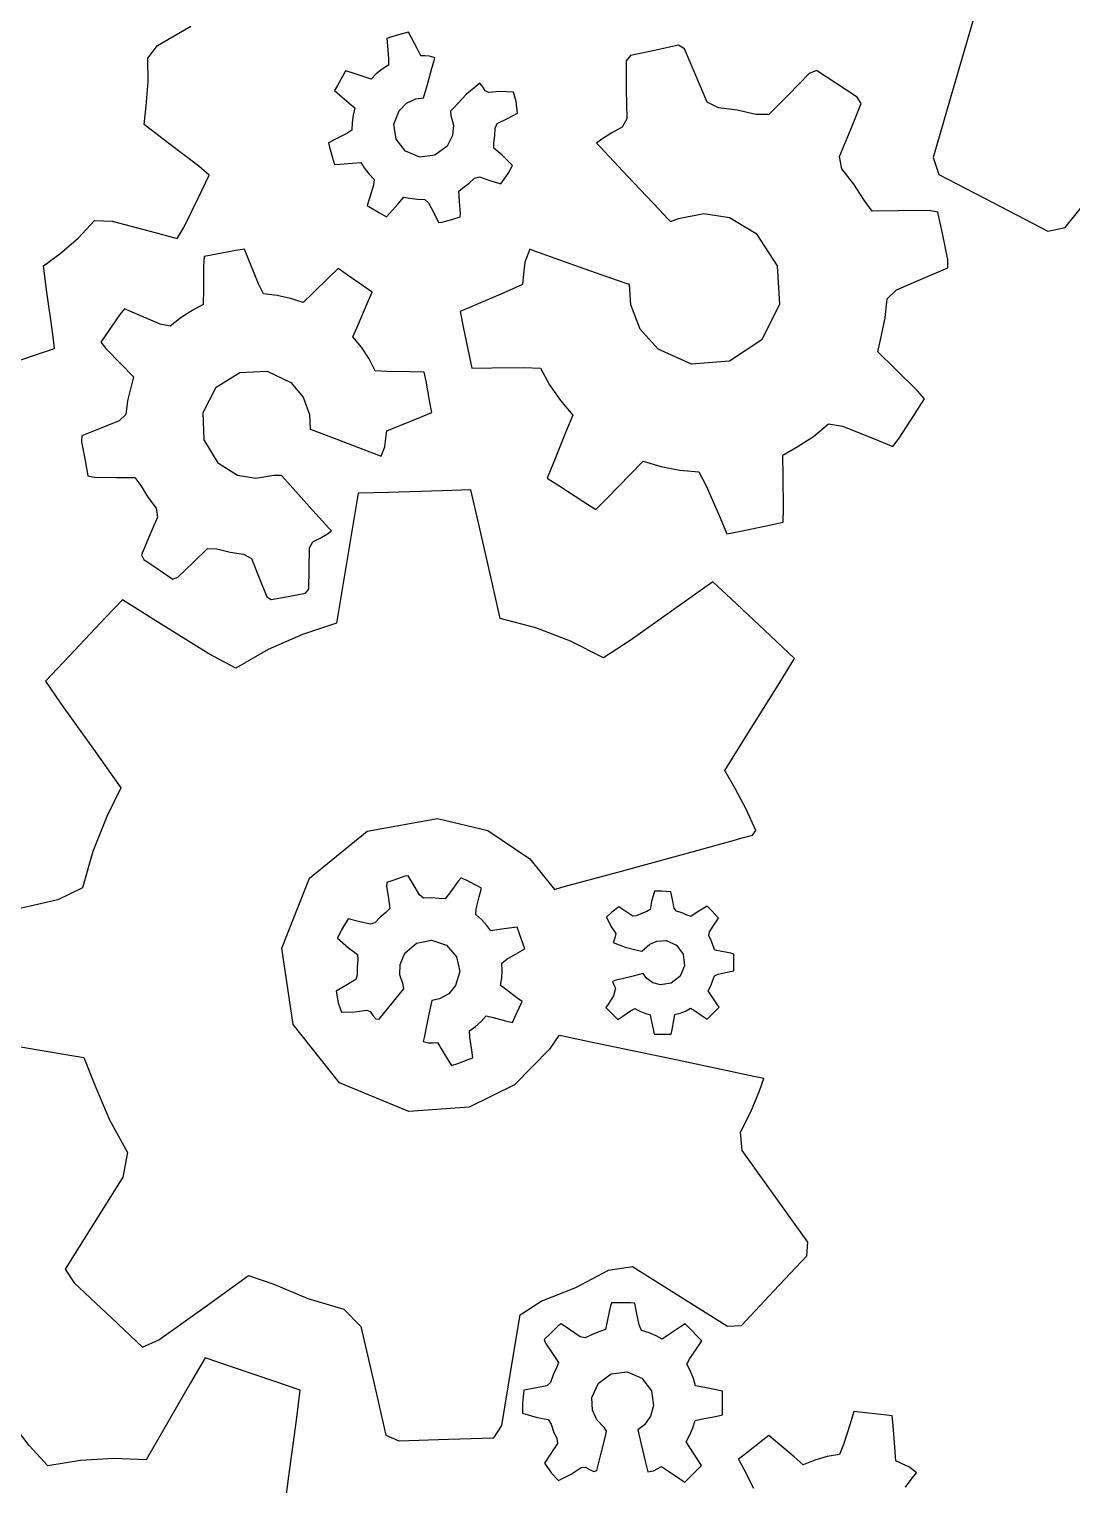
# Model space of a CAD drawing. Header units: metres. Extents: x -544 to 104, y 0 to 186.
# Drawn here: x -373.75 to -365.39, y 93.64 to 105.32 of the extents above; entities that cross this region are included whole.
import ezdxf

# ---------------------------------------------------------------- set-up
doc = ezdxf.new("R2010")
doc.units = ezdxf.units.M

msp = doc.modelspace()

# ---------------------------------------------------------------- linework, layer by layer
at = {"layer": 'COMPONENT1'}
for p, q in [((-366.175, 105.399), (-366.339, 104.838)), ((-372.722, 105.184), (-372.455, 105.339)), ((-370.845, 105.253), (-370.884, 105.241)), ((-370.884, 105.241), (-370.879, 105.18)), ((-370.761, 105.277), (-370.845, 105.253)), ((-370.709, 105.291), (-370.761, 105.277)), ((-370.688, 105.251), (-370.709, 105.291)), ((-370.641, 105.159), (-370.688, 105.251)), ((-372.801, 105.083), (-372.722, 105.184)), ((-370.879, 105.18), (-370.871, 105.078)), ((-370.611, 105.1), (-370.641, 105.159)), ((-368.735, 105.145), (-368.929, 105.104)), ((-368.543, 105.186), (-368.735, 105.145)), ((-368.494, 105.156), (-368.543, 105.186)), ((-368.404, 104.944), (-368.494, 105.156)), ((-372.798, 104.892), (-372.801, 105.083)), ((-370.87, 105.026), (-370.92, 104.994)), ((-370.871, 105.078), (-370.87, 105.026)), ((-370.578, 105.1), (-370.611, 105.1)), ((-370.54, 105.098), (-370.578, 105.1)), ((-370.498, 105.085), (-370.54, 105.098)), ((-370.521, 105.003), (-370.507, 105.053)), ((-370.507, 105.053), (-370.498, 105.085)), ((-368.929, 105.104), (-368.964, 105.06)), ((-368.964, 105.06), (-368.962, 104.832)), ((-372.814, 104.7), (-372.798, 104.892)), ((-371.237, 104.94), (-371.28, 104.864)), ((-371.214, 104.981), (-371.237, 104.94)), ((-371.162, 104.964), (-371.214, 104.981)), ((-371.065, 104.933), (-371.162, 104.964)), ((-371.01, 104.915), (-371.065, 104.933)), ((-370.968, 104.956), (-371.01, 104.915)), ((-370.92, 104.994), (-370.968, 104.956)), ((-370.558, 104.872), (-370.521, 105.003)), ((-368.312, 104.729), (-368.404, 104.944)), ((-367.494, 104.96), (-367.661, 104.789)), ((-367.437, 104.983), (-367.494, 104.96)), ((-367.28, 104.881), (-367.437, 104.983)), ((-371.28, 104.864), (-371.304, 104.822)), ((-371.304, 104.822), (-371.264, 104.788)), ((-371.264, 104.788), (-371.186, 104.721)), ((-370.588, 104.764), (-370.558, 104.872)), ((-370.247, 104.792), (-370.347, 104.685)), ((-370.136, 104.881), (-370.247, 104.792)), ((-370.114, 104.851), (-370.136, 104.881)), ((-370.094, 104.82), (-370.114, 104.851)), ((-370.067, 104.807), (-370.094, 104.82)), ((-369.974, 104.815), (-370.067, 104.807)), ((-369.867, 104.809), (-369.974, 104.815)), ((-369.846, 104.734), (-369.867, 104.809)), ((-368.962, 104.832), (-368.958, 104.595)), ((-367.661, 104.789), (-367.817, 104.629)), ((-367.109, 104.769), (-367.28, 104.881)), ((-366.339, 104.838), (-366.501, 104.284)), ((-372.83, 104.549), (-372.814, 104.7)), ((-371.186, 104.721), (-371.141, 104.683)), ((-371.141, 104.683), (-371.154, 104.626)), ((-370.826, 104.552), (-370.785, 104.66)), ((-370.785, 104.66), (-370.726, 104.72)), ((-370.726, 104.72), (-370.651, 104.755)), ((-370.651, 104.755), (-370.588, 104.764)), ((-370.347, 104.685), (-370.373, 104.656)), ((-370.373, 104.656), (-370.37, 104.623)), ((-369.835, 104.64), (-369.846, 104.734)), ((-368.223, 104.685), (-368.312, 104.729)), ((-368.072, 104.666), (-368.223, 104.685)), ((-367.922, 104.631), (-368.072, 104.666)), ((-367.159, 104.518), (-367.078, 104.719)), ((-367.078, 104.719), (-367.109, 104.769)), ((-372.642, 104.406), (-372.83, 104.549)), ((-371.162, 104.566), (-371.163, 104.505)), ((-371.154, 104.626), (-371.162, 104.566)), ((-370.809, 104.432), (-370.826, 104.552)), ((-370.37, 104.623), (-370.349, 104.545)), ((-370.349, 104.545), (-370.356, 104.463)), ((-370.013, 104.521), (-369.998, 104.557)), ((-369.998, 104.557), (-369.916, 104.599)), ((-369.916, 104.599), (-369.835, 104.64)), ((-368.958, 104.595), (-368.996, 104.529)), ((-367.817, 104.629), (-367.922, 104.631)), ((-371.296, 104.433), (-371.352, 104.404)), ((-371.205, 104.479), (-371.296, 104.433)), ((-371.163, 104.505), (-371.205, 104.479)), ((-370.734, 104.335), (-370.809, 104.432)), ((-370.356, 104.463), (-370.4, 104.376)), ((-370.026, 104.401), (-370.016, 104.461)), ((-370.016, 104.461), (-370.013, 104.521)), ((-369.157, 104.433), (-369.201, 104.401)), ((-369.078, 104.483), (-369.157, 104.433)), ((-368.996, 104.529), (-369.078, 104.483)), ((-367.25, 104.293), (-367.159, 104.518)), ((-372.392, 104.217), (-372.642, 104.406)), ((-371.352, 104.404), (-371.342, 104.367)), ((-371.342, 104.367), (-371.319, 104.283)), ((-370.618, 104.287), (-370.734, 104.335)), ((-370.4, 104.376), (-370.498, 104.303)), ((-370.024, 104.36), (-370.026, 104.401)), ((-369.957, 104.303), (-370.024, 104.36)), ((-369.201, 104.401), (-369.172, 104.37)), ((-369.172, 104.37), (-368.951, 104.136)), ((-372.309, 104.143), (-372.392, 104.217)), ((-371.319, 104.283), (-371.304, 104.229)), ((-371.304, 104.229), (-371.26, 104.232)), ((-371.26, 104.232), (-371.159, 104.24)), ((-371.159, 104.24), (-371.092, 104.245)), ((-371.092, 104.245), (-371.064, 104.201)), ((-371.064, 104.201), (-371.027, 104.153)), ((-370.498, 104.303), (-370.618, 104.287)), ((-369.875, 104.221), (-369.957, 104.303)), ((-369.911, 104.156), (-369.875, 104.221)), ((-367.232, 104.194), (-367.25, 104.293)), ((-367.136, 104.072), (-367.232, 104.194)), ((-366.501, 104.284), (-366.454, 104.149)), ((-372.395, 103.965), (-372.309, 104.143)), ((-371.027, 104.153), (-370.985, 104.108)), ((-370.985, 104.108), (-370.989, 104.064)), ((-370.273, 104.043), (-370.224, 104.078)), ((-370.224, 104.078), (-370.179, 104.119)), ((-370.179, 104.119), (-370.141, 104.129)), ((-370.141, 104.129), (-370.05, 104.099)), ((-370.05, 104.099), (-369.969, 104.073)), ((-369.969, 104.073), (-369.911, 104.156)), ((-368.951, 104.136), (-368.696, 103.865)), ((-367.054, 103.942), (-367.136, 104.072)), ((-366.454, 104.149), (-366.02, 103.923)), ((-365.441, 103.723), (-365.084, 104.168)), ((-372.513, 103.723), (-372.395, 103.965)), ((-371.02, 103.968), (-371.042, 103.901)), ((-370.989, 104.064), (-371.02, 103.968)), ((-370.796, 103.911), (-370.748, 103.968)), ((-370.748, 103.968), (-370.7, 103.96)), ((-370.7, 103.96), (-370.639, 103.952)), ((-370.306, 104.015), (-370.273, 104.043)), ((-370.3, 103.933), (-370.306, 104.015)), ((-371.042, 103.901), (-371.015, 103.883)), ((-371.015, 103.883), (-370.941, 103.841)), ((-370.941, 103.841), (-370.886, 103.81)), ((-370.861, 103.835), (-370.796, 103.911)), ((-370.639, 103.952), (-370.579, 103.949)), ((-370.579, 103.949), (-370.548, 103.922)), ((-370.548, 103.922), (-370.504, 103.835)), ((-370.292, 103.836), (-370.3, 103.933)), ((-368.696, 103.865), (-368.628, 103.793)), ((-366.988, 103.854), (-367.054, 103.942)), ((-366.78, 103.857), (-366.988, 103.854)), ((-366.533, 103.86), (-366.78, 103.857)), ((-366.461, 103.846), (-366.533, 103.86)), ((-366.424, 103.676), (-366.461, 103.846)), ((-366.02, 103.923), (-365.58, 103.695)), ((-373.361, 103.638), (-373.228, 103.779)), ((-373.228, 103.779), (-373.087, 103.774)), ((-373.087, 103.774), (-372.782, 103.693)), ((-372.565, 103.636), (-372.513, 103.723)), ((-370.886, 103.81), (-370.861, 103.835)), ((-370.504, 103.835), (-370.468, 103.765)), ((-370.468, 103.765), (-370.442, 103.766)), ((-370.442, 103.766), (-370.361, 103.789)), ((-370.361, 103.789), (-370.295, 103.808)), ((-370.295, 103.808), (-370.292, 103.836)), ((-368.628, 103.793), (-368.608, 103.772)), ((-368.608, 103.772), (-368.543, 103.796)), ((-368.543, 103.796), (-368.341, 103.835)), ((-368.341, 103.835), (-368.134, 103.803)), ((-368.134, 103.803), (-367.92, 103.676)), ((-365.58, 103.695), (-365.441, 103.723)), ((-373.506, 103.513), (-373.361, 103.638)), ((-372.782, 103.693), (-372.565, 103.636)), ((-367.92, 103.676), (-367.751, 103.415)), ((-366.381, 103.468), (-366.424, 103.676)), ((-373.639, 103.416), (-373.506, 103.513)), ((-372.35, 103.492), (-372.353, 103.413)), ((-372.25, 103.51), (-372.35, 103.492)), ((-372.094, 103.539), (-372.25, 103.51)), ((-372.024, 103.551), (-372.094, 103.539)), ((-371.982, 103.444), (-372.024, 103.551)), ((-369.737, 103.549), (-369.777, 103.446)), ((-369.69, 103.532), (-369.737, 103.549)), ((-369.658, 103.521), (-369.69, 103.532)), ((-369.532, 103.476), (-369.658, 103.521)), ((-373.61, 103.205), (-373.639, 103.416)), ((-372.353, 103.413), (-372.355, 103.229)), ((-371.913, 103.272), (-371.982, 103.444)), ((-371.275, 103.395), (-371.343, 103.328)), ((-371.202, 103.344), (-371.275, 103.395)), ((-369.777, 103.446), (-369.788, 103.35)), ((-369.208, 103.361), (-369.532, 103.476)), ((-367.751, 103.415), (-367.732, 103.109)), ((-366.565, 103.322), (-366.381, 103.4)), ((-366.381, 103.4), (-366.381, 103.468)), ((-371.872, 103.191), (-371.913, 103.272)), ((-371.343, 103.328), (-371.477, 103.198)), ((-371.071, 103.254), (-371.202, 103.344)), ((-371.001, 103.206), (-371.071, 103.254)), ((-369.795, 103.265), (-369.95, 103.198)), ((-369.788, 103.35), (-369.795, 103.265)), ((-368.963, 103.275), (-369.208, 103.361)), ((-368.937, 103.266), (-368.963, 103.275)), ((-368.926, 103.104), (-368.937, 103.266)), ((-366.795, 103.224), (-366.565, 103.322)), ((-373.567, 102.89), (-373.61, 103.205)), ((-372.355, 103.229), (-372.356, 103.106)), ((-371.763, 103.179), (-371.872, 103.191)), ((-371.655, 103.155), (-371.763, 103.179)), ((-371.554, 103.122), (-371.655, 103.155)), ((-371.477, 103.198), (-371.554, 103.122)), ((-371.04, 103.115), (-371.001, 103.206)), ((-369.95, 103.198), (-370.189, 103.096)), ((-366.884, 102.998), (-366.868, 103.151)), ((-366.868, 103.151), (-366.795, 103.224)), ((-373.026, 103.026), (-373.114, 102.897)), ((-372.989, 103.071), (-373.026, 103.026)), ((-372.87, 103.02), (-372.989, 103.071)), ((-372.702, 102.948), (-372.87, 103.02)), ((-372.44, 103.061), (-372.534, 103.002)), ((-372.356, 103.106), (-372.44, 103.061)), ((-371.114, 102.943), (-371.04, 103.115)), ((-370.189, 103.096), (-370.296, 103.049)), ((-370.296, 103.049), (-370.268, 102.914)), ((-368.85, 102.909), (-368.926, 103.104)), ((-367.732, 103.109), (-367.874, 102.822)), ((-372.622, 102.933), (-372.702, 102.948)), ((-372.534, 103.002), (-372.622, 102.933)), ((-371.155, 102.847), (-371.114, 102.943)), ((-370.268, 102.914), (-370.222, 102.697)), ((-368.707, 102.748), (-368.85, 102.909)), ((-366.917, 102.846), (-366.884, 102.998)), ((-373.551, 102.754), (-373.567, 102.89)), ((-373.114, 102.897), (-373.179, 102.803)), ((-373.179, 102.803), (-373.138, 102.753)), ((-371.086, 102.763), (-371.155, 102.847)), ((-367.874, 102.822), (-368.133, 102.65)), ((-366.945, 102.726), (-366.917, 102.846)), ((-373.976, 102.608), (-373.718, 102.697)), ((-373.718, 102.697), (-373.551, 102.754)), ((-373.138, 102.753), (-373.011, 102.624)), ((-371.026, 102.671), (-371.086, 102.763)), ((-370.976, 102.574), (-371.026, 102.671)), ((-370.222, 102.697), (-370.2, 102.596)), ((-368.439, 102.627), (-368.707, 102.748)), ((-366.808, 102.593), (-366.945, 102.726)), ((-373.011, 102.624), (-372.915, 102.526)), ((-372.252, 102.442), (-372.063, 102.561)), ((-372.063, 102.561), (-371.844, 102.572)), ((-371.844, 102.572), (-371.654, 102.48)), ((-370.883, 102.568), (-370.976, 102.574)), ((-370.696, 102.566), (-370.883, 102.568)), ((-370.583, 102.564), (-370.696, 102.566)), ((-370.569, 102.491), (-370.583, 102.564)), ((-370.2, 102.596), (-370.042, 102.598)), ((-370.042, 102.598), (-369.781, 102.601)), ((-369.781, 102.601), (-369.65, 102.595)), ((-369.65, 102.595), (-369.577, 102.461)), ((-368.133, 102.65), (-368.439, 102.627)), ((-366.627, 102.416), (-366.808, 102.593)), ((-372.937, 102.441), (-372.963, 102.333)), ((-372.915, 102.526), (-372.937, 102.441)), ((-372.358, 102.239), (-372.252, 102.442)), ((-371.654, 102.48), (-371.555, 102.363)), ((-370.54, 102.336), (-370.569, 102.491)), ((-369.577, 102.461), (-369.49, 102.335)), ((-372.963, 102.333), (-372.977, 102.223)), ((-371.555, 102.363), (-371.503, 102.222)), ((-370.521, 102.238), (-370.54, 102.336)), ((-369.49, 102.335), (-369.392, 102.219)), ((-366.655, 102.214), (-366.568, 102.348)), ((-366.568, 102.348), (-366.627, 102.416)), ((-372.977, 102.223), (-373.031, 102.172)), ((-372.35, 102.019), (-372.358, 102.239)), ((-371.503, 102.222), (-371.498, 102.106)), ((-370.772, 102.137), (-370.599, 102.206)), ((-370.599, 102.206), (-370.521, 102.238)), ((-369.392, 102.219), (-369.446, 102.084)), ((-366.773, 102.032), (-366.655, 102.214)), ((-373.197, 102.106), (-373.33, 102.053)), ((-373.031, 102.172), (-373.197, 102.106)), ((-371.498, 102.106), (-371.47, 102.095)), ((-371.47, 102.095), (-371.306, 102.033)), ((-370.891, 102.032), (-370.884, 102.093)), ((-370.884, 102.093), (-370.772, 102.137)), ((-367.461, 102.048), (-367.34, 102.148)), ((-367.34, 102.148), (-367.228, 102.13)), ((-367.228, 102.13), (-366.992, 102.035)), ((-373.33, 102.053), (-373.332, 102.004)), ((-373.332, 102.004), (-373.304, 101.855)), ((-372.234, 101.83), (-372.35, 102.019)), ((-371.306, 102.033), (-371.076, 101.945)), ((-370.9, 101.963), (-370.891, 102.032)), ((-369.446, 102.084), (-369.544, 101.843)), ((-367.59, 101.963), (-367.461, 102.048)), ((-366.992, 102.035), (-366.824, 101.967)), ((-366.824, 101.967), (-366.773, 102.032)), ((-373.304, 101.855), (-373.281, 101.732)), ((-371.076, 101.945), (-370.986, 101.911)), ((-370.986, 101.911), (-370.93, 101.89)), ((-370.93, 101.89), (-370.9, 101.963)), ((-367.706, 101.898), (-367.59, 101.963)), ((-367.704, 101.727), (-367.706, 101.898)), ((-372.082, 101.735), (-372.234, 101.83)), ((-371.935, 101.709), (-372.082, 101.735)), ((-369.544, 101.843), (-369.596, 101.713)), ((-369.113, 101.555), (-368.931, 101.741)), ((-368.931, 101.741), (-368.826, 101.849)), ((-368.826, 101.849), (-368.684, 101.806)), ((-368.684, 101.806), (-368.532, 101.777)), ((-368.532, 101.777), (-368.379, 101.763)), ((-368.379, 101.763), (-368.32, 101.652)), ((-373.281, 101.732), (-373.229, 101.721)), ((-373.229, 101.721), (-373.053, 101.719)), ((-373.053, 101.719), (-372.904, 101.717)), ((-372.904, 101.717), (-372.858, 101.653)), ((-372.858, 101.653), (-372.801, 101.559)), ((-371.789, 101.733), (-371.935, 101.709)), ((-371.728, 101.734), (-371.789, 101.733)), ((-371.681, 101.681), (-371.728, 101.734)), ((-371.503, 101.483), (-371.681, 101.681)), ((-370.21, 101.618), (-370.44, 101.611)), ((-370.149, 101.354), (-370.21, 101.618)), ((-369.596, 101.713), (-369.496, 101.648)), ((-369.496, 101.648), (-369.31, 101.527)), ((-368.32, 101.652), (-368.218, 101.414)), ((-367.701, 101.47), (-367.704, 101.727)), ((-372.801, 101.559), (-372.734, 101.471)), ((-371.112, 101.591), (-371.155, 101.336)), ((-370.871, 101.598), (-371.112, 101.591)), ((-370.44, 101.611), (-370.871, 101.598)), ((-369.31, 101.527), (-369.206, 101.46)), ((-369.206, 101.46), (-369.113, 101.555)), ((-372.723, 101.399), (-372.792, 101.239)), ((-372.734, 101.471), (-372.723, 101.399)), ((-371.348, 101.312), (-371.503, 101.483)), ((-368.218, 101.414), (-368.155, 101.265)), ((-367.702, 101.359), (-367.701, 101.47)), ((-371.36, 101.267), (-371.328, 101.289)), ((-371.328, 101.289), (-371.348, 101.312)), ((-371.155, 101.336), (-371.238, 100.838)), ((-370.036, 100.861), (-370.149, 101.354)), ((-368.155, 101.265), (-368.057, 101.284)), ((-368.057, 101.284), (-367.841, 101.33)), ((-367.841, 101.33), (-367.702, 101.359)), ((-372.792, 101.239), (-372.853, 101.097)), ((-371.507, 100.984), (-371.505, 101.154)), ((-371.505, 101.154), (-371.477, 101.201)), ((-371.477, 101.201), (-371.418, 101.232)), ((-371.418, 101.232), (-371.36, 101.267)), ((-372.853, 101.097), (-372.832, 101.061)), ((-372.832, 101.061), (-372.711, 100.978)), ((-372.56, 100.918), (-372.437, 101.037)), ((-372.437, 101.037), (-372.323, 101.149)), ((-372.323, 101.149), (-372.248, 101.146)), ((-372.248, 101.146), (-372.141, 101.118)), ((-372.141, 101.118), (-372.033, 101.102)), ((-372.033, 101.102), (-371.97, 101.069)), ((-371.97, 101.069), (-371.908, 100.914)), ((-372.711, 100.978), (-372.601, 100.902)), ((-372.601, 100.902), (-372.56, 100.918)), ((-371.509, 100.821), (-371.507, 100.984)), ((-371.908, 100.914), (-371.847, 100.76)), ((-371.535, 100.79), (-371.509, 100.821)), ((-371.238, 100.838), (-371.286, 100.549)), ((-369.973, 100.586), (-370.036, 100.861)), ((-368.268, 100.881), (-368.517, 100.704)), ((-368.12, 100.744), (-368.268, 100.881)), ((-373.003, 100.735), (-373.138, 100.597)), ((-372.738, 100.569), (-373.003, 100.735)), ((-371.847, 100.76), (-371.812, 100.738)), ((-371.812, 100.738), (-371.675, 100.764)), ((-371.675, 100.764), (-371.535, 100.79)), ((-368.517, 100.704), (-368.93, 100.409)), ((-367.807, 100.45), (-368.12, 100.744)), ((-373.138, 100.597), (-373.432, 100.285)), ((-372.312, 100.302), (-372.738, 100.569)), ((-369.688, 100.511), (-369.973, 100.586)), ((-371.561, 100.459), (-371.835, 100.338)), ((-371.286, 100.549), (-371.561, 100.459)), ((-369.409, 100.405), (-369.688, 100.511)), ((-371.835, 100.338), (-372.094, 100.189)), ((-369.145, 100.272), (-369.409, 100.405)), ((-368.93, 100.409), (-369.145, 100.272)), ((-367.612, 100.266), (-367.807, 100.45)), ((-373.432, 100.285), (-373.622, 100.083)), ((-372.094, 100.189), (-372.312, 100.302)), ((-367.73, 100.072), (-367.612, 100.266)), ((-373.622, 100.083), (-373.501, 99.906)), ((-367.999, 99.643), (-367.73, 100.072)), ((-373.501, 99.906), (-373.211, 99.5)), ((-368.172, 99.366), (-367.999, 99.643)), ((-373.211, 99.5), (-373.017, 99.229)), ((-368.089, 99.222), (-368.172, 99.366)), ((-373.017, 99.229), (-373.13, 98.997)), ((-368.001, 99.056), (-368.089, 99.222)), ((-367.923, 98.885), (-368.001, 99.056)), ((-373.13, 98.997), (-373.242, 98.718)), ((-371.041, 98.88), (-370.478, 98.983)), ((-370.478, 98.983), (-370.073, 98.885)), ((-371.503, 98.504), (-371.041, 98.88)), ((-370.073, 98.885), (-369.736, 98.659)), ((-368.105, 98.805), (-368.042, 98.823)), ((-368.042, 98.823), (-367.95, 98.848)), ((-367.95, 98.848), (-367.923, 98.885)), ((-373.242, 98.718), (-373.324, 98.425)), ((-369.001, 98.56), (-368.357, 98.736)), ((-368.357, 98.736), (-368.105, 98.805)), ((-369.736, 98.659), (-369.538, 98.413)), ((-371.725, 97.942), (-371.503, 98.504)), ((-370.883, 98.467), (-370.885, 98.438)), ((-370.818, 98.49), (-370.883, 98.467)), ((-370.738, 98.519), (-370.818, 98.49)), ((-370.712, 98.522), (-370.738, 98.519)), ((-370.671, 98.454), (-370.712, 98.522)), ((-370.311, 98.478), (-370.371, 98.397)), ((-370.288, 98.505), (-370.311, 98.478)), ((-370.23, 98.478), (-370.288, 98.505)), ((-370.152, 98.44), (-370.23, 98.478)), ((-369.46, 98.435), (-369.001, 98.56)), ((-373.324, 98.425), (-373.522, 98.329)), ((-370.885, 98.438), (-370.871, 98.341)), ((-370.62, 98.369), (-370.671, 98.454)), ((-370.588, 98.343), (-370.62, 98.369)), ((-370.371, 98.397), (-370.416, 98.336)), ((-370.166, 98.256), (-370.142, 98.354)), ((-370.124, 98.424), (-370.152, 98.44)), ((-370.142, 98.354), (-370.124, 98.424)), ((-369.538, 98.413), (-369.487, 98.427)), ((-369.487, 98.427), (-369.46, 98.435)), ((-368.735, 98.4), (-368.759, 98.316)), ((-368.68, 98.4), (-368.735, 98.4)), ((-368.605, 98.393), (-368.68, 98.4)), ((-368.592, 98.331), (-368.605, 98.393)), ((-373.522, 98.329), (-374.005, 98.219)), ((-370.858, 98.259), (-370.89, 98.228)), ((-370.871, 98.341), (-370.858, 98.259)), ((-370.526, 98.345), (-370.588, 98.343)), ((-370.465, 98.341), (-370.526, 98.345)), ((-370.416, 98.336), (-370.465, 98.341)), ((-370.168, 98.211), (-370.166, 98.256)), ((-369.079, 98.231), (-369.12, 98.19)), ((-369.022, 98.272), (-369.079, 98.231)), ((-368.966, 98.235), (-369.022, 98.272)), ((-368.909, 98.197), (-368.966, 98.235)), ((-368.797, 98.236), (-368.84, 98.22)), ((-368.771, 98.252), (-368.797, 98.236)), ((-368.759, 98.316), (-368.771, 98.252)), ((-368.578, 98.261), (-368.592, 98.331)), ((-368.558, 98.239), (-368.578, 98.261)), ((-368.515, 98.225), (-368.558, 98.239)), ((-368.313, 98.278), (-368.393, 98.229)), ((-368.276, 98.242), (-368.313, 98.278)), ((-368.222, 98.181), (-368.276, 98.242)), ((-371.194, 98.177), (-371.247, 98.089)), ((-371.111, 98.156), (-371.194, 98.177)), ((-371.017, 98.133), (-371.111, 98.156)), ((-370.979, 98.145), (-371.017, 98.133)), ((-370.936, 98.189), (-370.979, 98.145)), ((-370.89, 98.228), (-370.936, 98.189)), ((-370.122, 98.169), (-370.168, 98.211)), ((-370.081, 98.122), (-370.122, 98.169)), ((-370.05, 98.08), (-370.081, 98.122)), ((-369.12, 98.19), (-369.085, 98.118)), ((-369.085, 98.118), (-369.046, 98.06)), ((-368.88, 98.2), (-368.909, 98.197)), ((-368.84, 98.22), (-368.88, 98.2)), ((-368.474, 98.206), (-368.515, 98.225)), ((-368.443, 98.195), (-368.474, 98.206)), ((-368.393, 98.229), (-368.443, 98.195)), ((-368.294, 98.072), (-368.254, 98.133)), ((-368.254, 98.133), (-368.222, 98.181)), ((-371.247, 98.089), (-371.279, 98.022)), ((-371.279, 98.022), (-371.191, 97.944)), ((-370.645, 97.982), (-370.525, 98.006)), ((-370.525, 98.006), (-370.405, 97.965)), ((-369.982, 98.09), (-370.05, 98.08)), ((-369.881, 98.105), (-369.982, 98.09)), ((-369.838, 98.11), (-369.881, 98.105)), ((-369.819, 98.057), (-369.838, 98.11)), ((-369.789, 97.974), (-369.819, 98.057)), ((-369.057, 98.013), (-369.068, 97.988)), ((-369.046, 98.06), (-369.057, 98.013)), ((-368.772, 97.973), (-368.716, 97.998)), ((-368.716, 97.998), (-368.643, 98.002)), ((-368.643, 98.002), (-368.56, 97.965)), ((-368.301, 98.042), (-368.294, 98.072)), ((-368.28, 98.002), (-368.301, 98.042)), ((-368.264, 97.959), (-368.28, 98.002)), ((-371.634, 97.328), (-371.725, 97.942)), ((-371.191, 97.944), (-371.119, 97.891)), ((-371.119, 97.891), (-371.115, 97.85)), ((-370.777, 97.81), (-370.739, 97.902)), ((-370.739, 97.902), (-370.645, 97.982)), ((-370.405, 97.965), (-370.323, 97.872)), ((-369.92, 97.852), (-369.832, 97.904)), ((-369.832, 97.904), (-369.777, 97.937)), ((-369.777, 97.937), (-369.789, 97.974)), ((-369.068, 97.988), (-368.97, 97.949)), ((-368.97, 97.949), (-368.864, 97.923)), ((-368.864, 97.923), (-368.836, 97.916)), ((-368.836, 97.916), (-368.772, 97.973)), ((-368.56, 97.965), (-368.506, 97.893)), ((-368.506, 97.893), (-368.495, 97.799)), ((-368.251, 97.926), (-368.264, 97.959)), ((-368.196, 97.915), (-368.251, 97.926)), ((-368.123, 97.901), (-368.196, 97.915)), ((-368.098, 97.894), (-368.123, 97.901)), ((-368.098, 97.847), (-368.098, 97.894)), ((-371.115, 97.85), (-371.121, 97.789)), ((-371.121, 97.789), (-371.12, 97.728)), ((-370.779, 97.727), (-370.777, 97.81)), ((-370.323, 97.872), (-370.298, 97.753)), ((-369.961, 97.822), (-369.92, 97.852)), ((-369.958, 97.761), (-369.961, 97.822)), ((-368.495, 97.799), (-368.53, 97.716)), ((-368.1, 97.759), (-368.098, 97.847)), ((-371.132, 97.691), (-371.212, 97.643)), ((-371.12, 97.728), (-371.132, 97.691)), ((-370.753, 97.649), (-370.779, 97.727)), ((-370.747, 97.616), (-370.753, 97.649)), ((-370.298, 97.753), (-370.331, 97.641)), ((-369.971, 97.642), (-369.961, 97.7)), ((-369.961, 97.7), (-369.958, 97.761)), ((-369.045, 97.684), (-369.072, 97.673)), ((-369.072, 97.673), (-369.062, 97.646)), ((-369.006, 97.693), (-369.045, 97.684)), ((-368.908, 97.717), (-369.006, 97.693)), ((-368.827, 97.737), (-368.908, 97.717)), ((-368.798, 97.699), (-368.827, 97.737)), ((-368.748, 97.664), (-368.798, 97.699)), ((-368.687, 97.647), (-368.748, 97.664)), ((-368.602, 97.661), (-368.687, 97.647)), ((-368.53, 97.716), (-368.602, 97.661)), ((-368.287, 97.635), (-368.269, 97.676)), ((-368.269, 97.676), (-368.255, 97.72)), ((-368.255, 97.72), (-368.225, 97.734)), ((-368.225, 97.734), (-368.152, 97.748)), ((-368.152, 97.748), (-368.1, 97.759)), ((-371.212, 97.643), (-371.291, 97.596)), ((-371.291, 97.596), (-371.274, 97.502)), ((-370.865, 97.471), (-370.772, 97.586)), ((-370.772, 97.586), (-370.747, 97.616)), ((-370.46, 97.536), (-370.523, 97.522)), ((-370.387, 97.576), (-370.46, 97.536)), ((-370.331, 97.641), (-370.387, 97.576)), ((-369.923, 97.606), (-369.971, 97.642)), ((-369.84, 97.544), (-369.923, 97.606)), ((-369.797, 97.513), (-369.84, 97.544)), ((-369.064, 97.558), (-369.106, 97.494)), ((-369.049, 97.621), (-369.064, 97.558)), ((-369.062, 97.646), (-369.049, 97.621)), ((-368.305, 97.6), (-368.287, 97.635)), ((-368.277, 97.558), (-368.305, 97.6)), ((-368.235, 97.496), (-368.277, 97.558)), ((-371.274, 97.502), (-371.248, 97.428)), ((-371.248, 97.428), (-371.139, 97.43)), ((-371.139, 97.43), (-371.045, 97.443)), ((-371.045, 97.443), (-371.017, 97.432)), ((-371.017, 97.432), (-370.995, 97.402)), ((-370.945, 97.371), (-370.865, 97.471)), ((-370.523, 97.522), (-370.546, 97.411)), ((-369.856, 97.388), (-369.818, 97.468)), ((-369.818, 97.468), (-369.797, 97.513)), ((-369.106, 97.494), (-369.125, 97.466)), ((-369.125, 97.466), (-369.096, 97.437)), ((-369.096, 97.437), (-369.05, 97.391)), ((-368.99, 97.396), (-368.927, 97.438)), ((-368.927, 97.438), (-368.894, 97.458)), ((-368.894, 97.458), (-368.854, 97.437)), ((-368.854, 97.437), (-368.813, 97.42)), ((-368.813, 97.42), (-368.77, 97.407)), ((-368.572, 97.408), (-368.53, 97.42)), ((-368.53, 97.42), (-368.488, 97.437)), ((-368.488, 97.437), (-368.448, 97.459)), ((-368.448, 97.459), (-368.416, 97.441)), ((-368.416, 97.441), (-368.352, 97.399)), ((-368.292, 97.393), (-368.247, 97.439)), ((-368.247, 97.439), (-368.217, 97.469)), ((-368.217, 97.469), (-368.235, 97.496)), ((-371.264, 96.86), (-371.634, 97.328)), ((-370.995, 97.402), (-370.971, 97.374)), ((-370.971, 97.374), (-370.945, 97.371)), ((-370.546, 97.411), (-370.574, 97.277)), ((-370.221, 97.278), (-370.172, 97.313)), ((-370.172, 97.313), (-370.127, 97.354)), ((-370.127, 97.354), (-370.087, 97.399)), ((-370.087, 97.399), (-370.031, 97.385)), ((-370.031, 97.385), (-369.93, 97.359)), ((-369.93, 97.359), (-369.876, 97.346)), ((-369.876, 97.346), (-369.856, 97.388)), ((-369.05, 97.391), (-369.029, 97.37)), ((-369.029, 97.37), (-368.99, 97.396)), ((-368.77, 97.407), (-368.762, 97.366)), ((-368.762, 97.366), (-368.746, 97.291)), ((-368.595, 97.289), (-368.58, 97.364)), ((-368.58, 97.364), (-368.572, 97.408)), ((-368.352, 97.399), (-368.313, 97.373)), ((-368.313, 97.373), (-368.292, 97.393)), ((-374.164, 97.207), (-373.68, 97.126)), ((-370.585, 97.225), (-370.592, 97.192)), ((-370.592, 97.192), (-370.549, 97.182)), ((-370.574, 97.277), (-370.585, 97.225)), ((-370.549, 97.182), (-370.511, 97.183)), ((-370.511, 97.183), (-370.477, 97.185)), ((-370.477, 97.185), (-370.442, 97.127)), ((-370.216, 97.226), (-370.221, 97.278)), ((-370.201, 97.123), (-370.216, 97.226)), ((-369.502, 97.241), (-369.579, 97.131)), ((-369.472, 97.235), (-369.502, 97.241)), ((-369.448, 97.23), (-369.472, 97.235)), ((-369.259, 97.19), (-369.448, 97.23)), ((-368.552, 97.042), (-369.259, 97.19)), ((-368.746, 97.291), (-368.738, 97.251)), ((-368.738, 97.251), (-368.704, 97.251)), ((-368.704, 97.251), (-368.638, 97.251)), ((-368.638, 97.251), (-368.602, 97.251)), ((-368.602, 97.251), (-368.595, 97.289)), ((-373.68, 97.126), (-373.314, 97.065)), ((-373.314, 97.065), (-373.226, 96.843)), ((-370.442, 97.127), (-370.389, 97.038)), ((-370.192, 97.061), (-370.201, 97.123)), ((-369.579, 97.131), (-369.859, 96.845)), ((-370.389, 97.038), (-370.365, 96.999)), ((-370.365, 96.999), (-370.313, 97.017)), ((-370.313, 97.017), (-370.231, 97.047)), ((-370.231, 97.047), (-370.192, 97.061)), ((-367.939, 96.913), (-368.552, 97.042)), ((-373.226, 96.843), (-373.109, 96.565)), ((-370.706, 96.631), (-371.264, 96.86)), ((-369.859, 96.845), (-370.224, 96.667)), ((-367.859, 96.896), (-367.939, 96.913)), ((-367.894, 96.796), (-367.859, 96.896)), ((-367.964, 96.627), (-367.894, 96.796)), ((-370.224, 96.667), (-370.706, 96.631)), ((-368.045, 96.464), (-367.964, 96.627)), ((-373.109, 96.565), (-372.964, 96.303)), ((-368.031, 96.317), (-368.045, 96.464)), ((-372.964, 96.303), (-373.001, 96.104)), ((-367.763, 95.942), (-368.031, 96.317)), ((-373.001, 96.104), (-373.259, 95.694)), ((-367.505, 95.582), (-367.763, 95.942)), ((-373.259, 95.694), (-373.464, 95.365)), ((-367.514, 95.472), (-367.505, 95.582)), ((-367.778, 95.191), (-367.514, 95.472)), ((-373.464, 95.365), (-373.391, 95.256)), ((-372.323, 95.078), (-371.994, 95.314)), ((-371.994, 95.314), (-371.791, 95.246)), ((-369.366, 95.22), (-369.104, 95.358)), ((-369.104, 95.358), (-368.913, 95.387)), ((-368.913, 95.387), (-368.529, 95.146)), ((-373.391, 95.256), (-373.091, 94.974)), ((-371.791, 95.246), (-371.516, 95.13)), ((-369.644, 95.11), (-369.366, 95.22)), ((-372.713, 94.8), (-372.323, 95.078)), ((-371.516, 95.13), (-371.228, 95.044)), ((-369.813, 94.999), (-369.644, 95.11)), ((-369.081, 95.097), (-369.092, 95.061)), ((-369.016, 95.097), (-369.081, 95.097)), ((-368.927, 95.096), (-369.016, 95.097)), ((-368.893, 95.093), (-368.927, 95.096)), ((-368.879, 95.02), (-368.893, 95.093)), ((-368.529, 95.146), (-368.149, 94.908)), ((-368.038, 94.915), (-367.778, 95.191)), ((-373.091, 94.974), (-372.844, 94.741)), ((-371.228, 95.044), (-371.091, 94.905)), ((-369.885, 94.57), (-369.813, 94.999)), ((-369.092, 95.061), (-369.112, 94.96)), ((-368.859, 94.918), (-368.879, 95.02)), ((-371.091, 94.905), (-370.985, 94.445)), ((-369.57, 94.851), (-369.621, 94.801)), ((-369.508, 94.912), (-369.57, 94.851)), ((-369.485, 94.927), (-369.508, 94.912)), ((-369.417, 94.881), (-369.485, 94.927)), ((-369.332, 94.824), (-369.417, 94.881)), ((-369.175, 94.866), (-369.235, 94.843)), ((-369.128, 94.883), (-369.175, 94.866)), ((-369.112, 94.96), (-369.128, 94.883)), ((-368.841, 94.875), (-368.859, 94.918)), ((-368.779, 94.856), (-368.841, 94.875)), ((-368.721, 94.83), (-368.779, 94.856)), ((-368.615, 94.844), (-368.673, 94.805)), ((-368.527, 94.902), (-368.615, 94.844)), ((-368.489, 94.927), (-368.527, 94.902)), ((-368.447, 94.885), (-368.489, 94.927)), ((-368.384, 94.821), (-368.447, 94.885)), ((-368.149, 94.908), (-368.038, 94.915)), ((-372.844, 94.741), (-372.713, 94.8)), ((-369.621, 94.801), (-369.61, 94.773)), ((-369.61, 94.773), (-369.554, 94.688)), ((-369.291, 94.815), (-369.332, 94.824)), ((-369.235, 94.843), (-369.291, 94.815)), ((-368.673, 94.805), (-368.721, 94.83)), ((-368.452, 94.649), (-368.393, 94.736)), ((-368.393, 94.736), (-368.356, 94.791)), ((-368.356, 94.791), (-368.384, 94.821)), ((-372.342, 94.655), (-372.458, 94.454)), ((-372.138, 94.586), (-372.342, 94.655)), ((-369.554, 94.688), (-369.506, 94.617)), ((-369.506, 94.617), (-369.522, 94.575)), ((-368.477, 94.603), (-368.452, 94.649)), ((-371.773, 94.461), (-372.138, 94.586)), ((-369.961, 94.112), (-369.885, 94.57)), ((-369.548, 94.518), (-369.569, 94.457)), ((-369.522, 94.575), (-369.548, 94.518)), ((-369.185, 94.452), (-369.084, 94.527)), ((-369.084, 94.527), (-368.954, 94.542)), ((-368.954, 94.542), (-368.837, 94.491)), ((-368.448, 94.548), (-368.477, 94.603)), ((-368.424, 94.489), (-368.448, 94.548)), ((-372.458, 94.454), (-372.684, 94.063)), ((-371.578, 94.395), (-371.773, 94.461)), ((-371.609, 94.155), (-371.578, 94.395)), ((-370.985, 94.445), (-370.891, 94.035)), ((-369.784, 94.394), (-369.795, 94.288)), ((-369.697, 94.41), (-369.784, 94.394)), ((-369.599, 94.429), (-369.697, 94.41)), ((-369.569, 94.457), (-369.599, 94.429)), ((-369.238, 94.336), (-369.185, 94.452)), ((-368.837, 94.491), (-368.761, 94.391)), ((-368.761, 94.391), (-368.743, 94.271)), ((-368.407, 94.43), (-368.424, 94.489)), ((-368.347, 94.418), (-368.407, 94.43)), ((-368.242, 94.397), (-368.347, 94.418)), ((-368.189, 94.386), (-368.242, 94.397)), ((-368.189, 94.336), (-368.189, 94.386)), ((-373.752, 93.951), (-374.025, 94.308)), ((-369.795, 94.288), (-369.795, 94.211)), ((-369.234, 94.234), (-369.238, 94.336)), ((-368.743, 94.271), (-368.767, 94.186)), ((-368.189, 94.245), (-368.189, 94.336)), ((-371.669, 93.706), (-371.609, 94.155)), ((-369.795, 94.211), (-369.678, 94.177)), ((-369.678, 94.177), (-369.588, 94.159)), ((-369.588, 94.159), (-369.566, 94.123)), ((-369.199, 94.156), (-369.234, 94.234)), ((-369.14, 94.095), (-369.199, 94.156)), ((-368.767, 94.186), (-368.817, 94.117)), ((-368.427, 94.094), (-368.409, 94.153)), ((-368.409, 94.153), (-368.35, 94.164)), ((-368.35, 94.164), (-368.245, 94.185)), ((-368.245, 94.185), (-368.189, 94.196)), ((-368.189, 94.196), (-368.189, 94.245)), ((-367.135, 94.225), (-367.167, 94.125)), ((-367.066, 94.217), (-367.135, 94.225)), ((-366.92, 94.2), (-367.066, 94.217)), ((-366.829, 94.189), (-366.92, 94.2)), ((-366.822, 94.112), (-366.829, 94.189)), ((-372.684, 94.063), (-372.815, 93.836)), ((-370.891, 94.035), (-370.787, 93.989)), ((-370.026, 94.012), (-369.961, 94.112)), ((-369.566, 94.123), (-369.545, 94.063)), ((-369.545, 94.063), (-369.518, 94.007)), ((-369.167, 93.879), (-369.13, 94.027)), ((-369.121, 94.066), (-369.14, 94.095)), ((-369.13, 94.027), (-369.121, 94.066)), ((-368.817, 94.117), (-368.87, 94.077)), ((-368.87, 94.077), (-368.843, 93.963)), ((-368.481, 93.981), (-368.451, 94.036)), ((-368.451, 94.036), (-368.427, 94.094)), ((-367.818, 94.032), (-367.88, 93.983)), ((-367.748, 93.972), (-367.818, 94.032)), ((-367.167, 94.125), (-367.22, 93.96)), ((-366.808, 93.939), (-366.822, 94.112)), ((-373.604, 93.788), (-373.752, 93.951)), ((-370.787, 93.989), (-370.389, 94.001)), ((-370.389, 94.001), (-370.026, 94.012)), ((-369.513, 93.967), (-369.567, 93.887)), ((-369.518, 94.007), (-369.513, 93.967)), ((-368.843, 93.963), (-368.81, 93.826)), ((-368.453, 93.934), (-368.481, 93.981)), ((-368.394, 93.845), (-368.453, 93.934)), ((-367.88, 93.983), (-367.996, 93.892)), ((-367.616, 93.859), (-367.748, 93.972)), ((-367.22, 93.96), (-367.252, 93.879)), ((-366.8, 93.828), (-366.808, 93.939)), ((-373.341, 93.831), (-373.604, 93.788)), ((-373.073, 93.847), (-373.341, 93.831)), ((-372.815, 93.836), (-373.073, 93.847)), ((-369.567, 93.887), (-369.619, 93.809)), ((-369.619, 93.809), (-369.562, 93.729)), ((-369.198, 93.75), (-369.167, 93.879)), ((-368.81, 93.826), (-368.798, 93.772)), ((-368.359, 93.791), (-368.394, 93.845)), ((-367.996, 93.892), (-368.061, 93.841)), ((-368.061, 93.841), (-368.02, 93.762)), ((-367.543, 93.796), (-367.616, 93.859)), ((-367.45, 93.834), (-367.543, 93.796)), ((-367.351, 93.862), (-367.45, 93.834)), ((-367.252, 93.879), (-367.351, 93.862)), ((-366.748, 93.805), (-366.8, 93.828)), ((-366.69, 93.778), (-366.748, 93.805)), ((-371.702, 93.455), (-371.669, 93.706)), ((-369.562, 93.729), (-369.505, 93.671)), ((-369.505, 93.671), (-369.404, 93.72)), ((-369.404, 93.72), (-369.323, 93.774)), ((-369.323, 93.774), (-369.292, 93.776)), ((-369.292, 93.776), (-369.258, 93.758)), ((-369.258, 93.758), (-369.223, 93.742)), ((-369.223, 93.742), (-369.198, 93.75)), ((-368.798, 93.772), (-368.79, 93.739)), ((-368.79, 93.739), (-368.745, 93.748)), ((-368.745, 93.748), (-368.71, 93.766)), ((-368.71, 93.766), (-368.679, 93.782)), ((-368.679, 93.782), (-368.622, 93.744)), ((-368.622, 93.744), (-368.533, 93.684)), ((-368.533, 93.684), (-368.493, 93.657)), ((-368.493, 93.657), (-368.453, 93.697)), ((-368.453, 93.697), (-368.389, 93.761)), ((-368.389, 93.761), (-368.359, 93.791)), ((-368.02, 93.762), (-367.942, 93.608)), ((-366.722, 93.617), (-366.667, 93.688)), ((-366.633, 93.731), (-366.69, 93.778)), ((-366.667, 93.688), (-366.633, 93.731))]:
    msp.add_line(p, q, dxfattribs=at)

doc.saveas('drawing.dxf')
